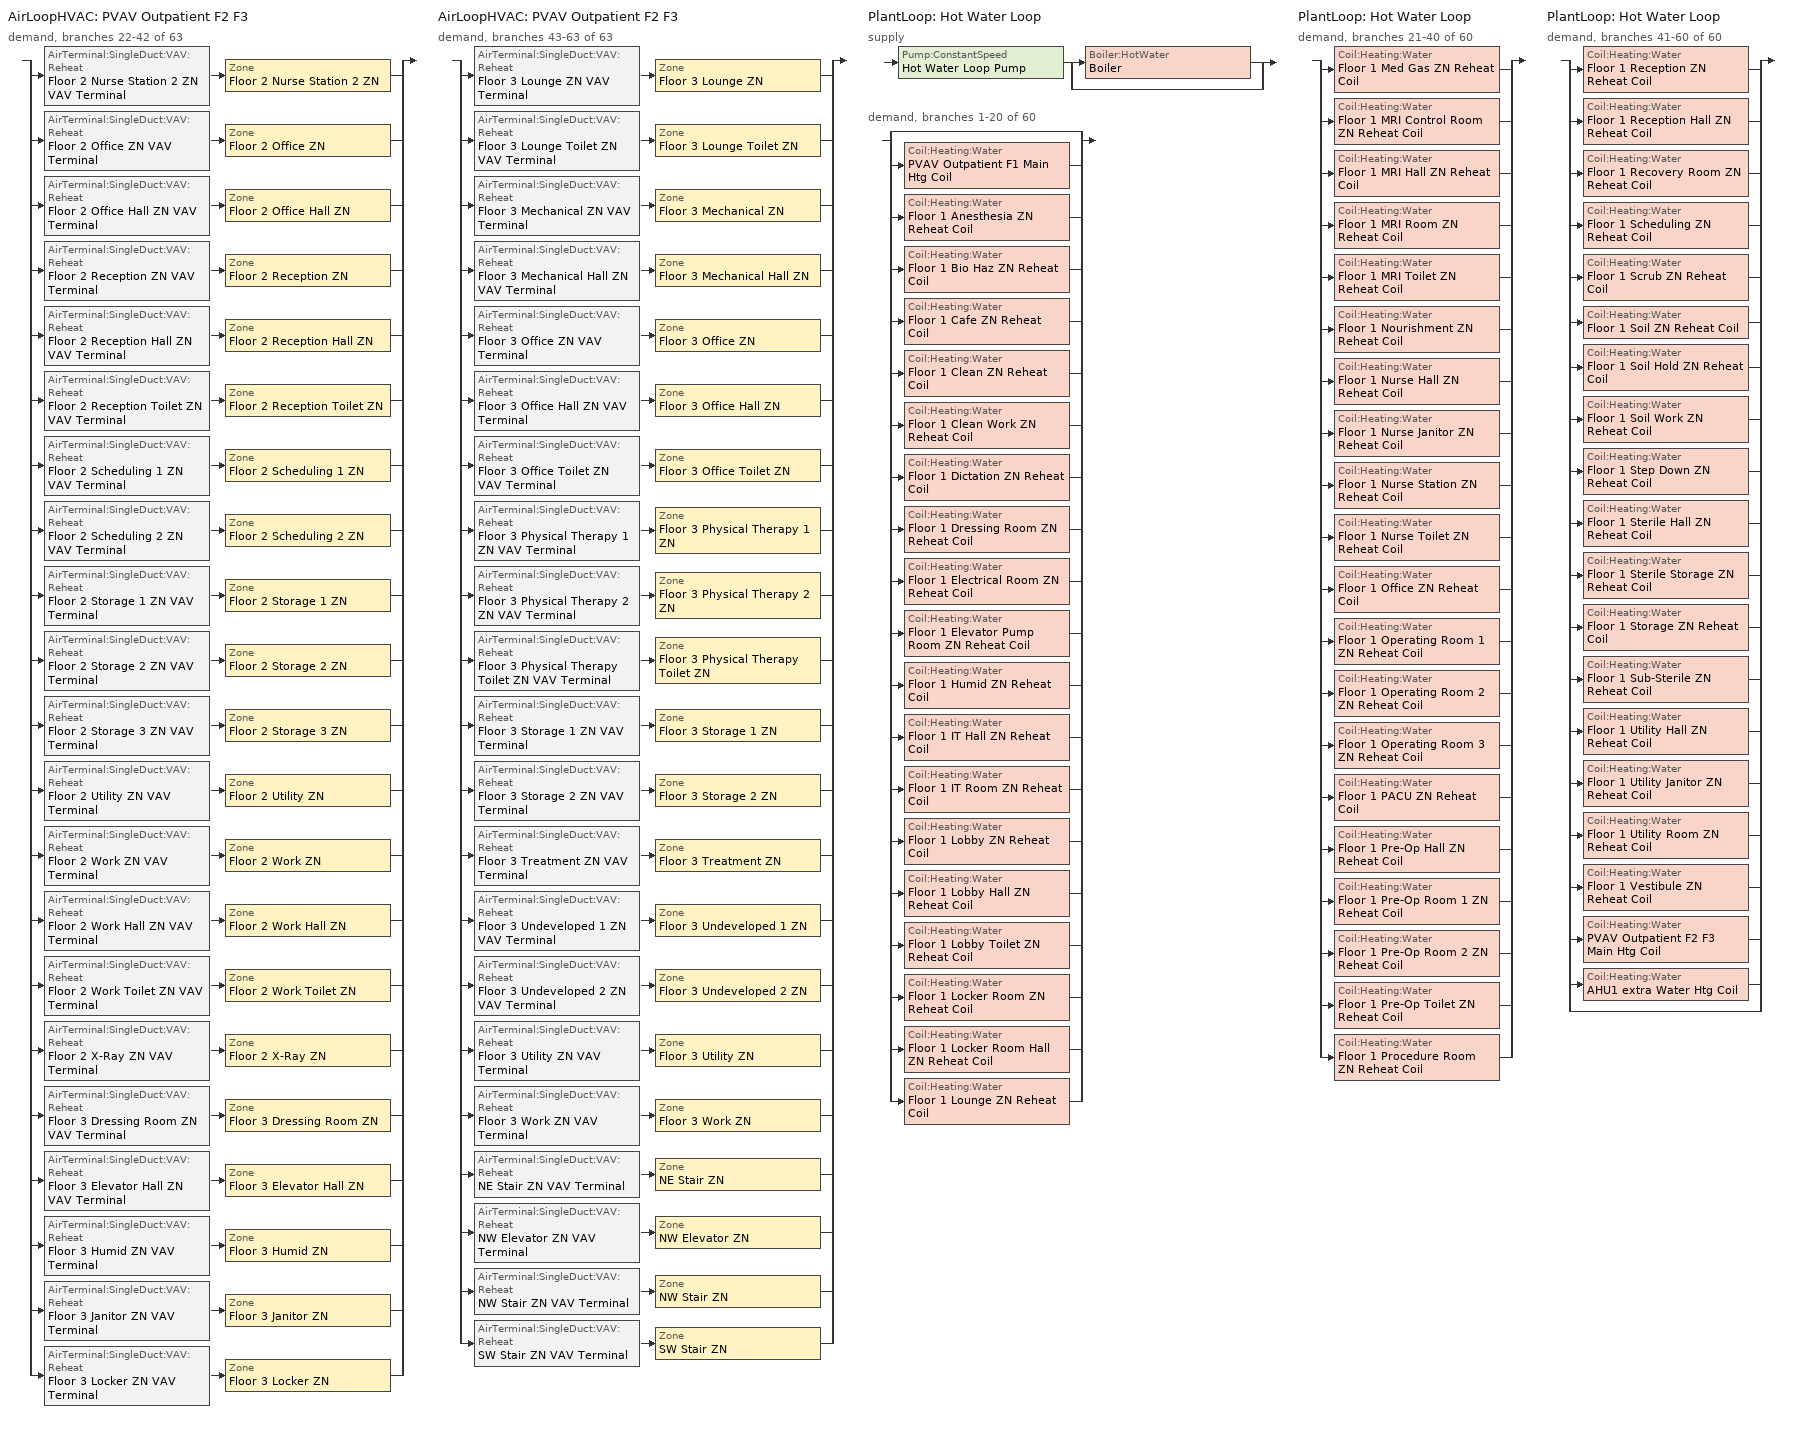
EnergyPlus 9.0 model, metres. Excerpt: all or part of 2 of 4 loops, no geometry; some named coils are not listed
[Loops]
AirLoopHVAC 'PVAV Outpatient F2 F3'
 demand, branches 22-42 of 63: split
  | AirTerminal:SingleDuct:VAV:Reheat 'Floor 2 Nurse Station 2 ZN VAV Terminal' > Zone 'Floor 2 Nurse Station 2 ZN'
  | AirTerminal:SingleDuct:VAV:Reheat 'Floor 2 Office ZN VAV Terminal' > Zone 'Floor 2 Office ZN'
  | AirTerminal:SingleDuct:VAV:Reheat 'Floor 2 Office Hall ZN VAV Terminal' > Zone 'Floor 2 Office Hall ZN'
  | AirTerminal:SingleDuct:VAV:Reheat 'Floor 2 Reception ZN VAV Terminal' > Zone 'Floor 2 Reception ZN'
  | AirTerminal:SingleDuct:VAV:Reheat 'Floor 2 Reception Hall ZN VAV Terminal' > Zone 'Floor 2 Reception Hall ZN'
  | AirTerminal:SingleDuct:VAV:Reheat 'Floor 2 Reception Toilet ZN VAV Terminal' > Zone 'Floor 2 Reception Toilet ZN'
  | AirTerminal:SingleDuct:VAV:Reheat 'Floor 2 Scheduling 1 ZN VAV Terminal' > Zone 'Floor 2 Scheduling 1 ZN'
  | AirTerminal:SingleDuct:VAV:Reheat 'Floor 2 Scheduling 2 ZN VAV Terminal' > Zone 'Floor 2 Scheduling 2 ZN'
  | AirTerminal:SingleDuct:VAV:Reheat 'Floor 2 Storage 1 ZN VAV Terminal' > Zone 'Floor 2 Storage 1 ZN'
  | AirTerminal:SingleDuct:VAV:Reheat 'Floor 2 Storage 2 ZN VAV Terminal' > Zone 'Floor 2 Storage 2 ZN'
  | AirTerminal:SingleDuct:VAV:Reheat 'Floor 2 Storage 3 ZN VAV Terminal' > Zone 'Floor 2 Storage 3 ZN'
  | AirTerminal:SingleDuct:VAV:Reheat 'Floor 2 Utility ZN VAV Terminal' > Zone 'Floor 2 Utility ZN'
  | AirTerminal:SingleDuct:VAV:Reheat 'Floor 2 Work ZN VAV Terminal' > Zone 'Floor 2 Work ZN'
  | AirTerminal:SingleDuct:VAV:Reheat 'Floor 2 Work Hall ZN VAV Terminal' > Zone 'Floor 2 Work Hall ZN'
  | AirTerminal:SingleDuct:VAV:Reheat 'Floor 2 Work Toilet ZN VAV Terminal' > Zone 'Floor 2 Work Toilet ZN'
  | AirTerminal:SingleDuct:VAV:Reheat 'Floor 2 X-Ray ZN VAV Terminal' > Zone 'Floor 2 X-Ray ZN'
  | AirTerminal:SingleDuct:VAV:Reheat 'Floor 3 Dressing Room ZN VAV Terminal' > Zone 'Floor 3 Dressing Room ZN'
  | AirTerminal:SingleDuct:VAV:Reheat 'Floor 3 Elevator Hall ZN VAV Terminal' > Zone 'Floor 3 Elevator Hall ZN'
  | AirTerminal:SingleDuct:VAV:Reheat 'Floor 3 Humid ZN VAV Terminal' > Zone 'Floor 3 Humid ZN'
  | AirTerminal:SingleDuct:VAV:Reheat 'Floor 3 Janitor ZN VAV Terminal' > Zone 'Floor 3 Janitor ZN'
  | AirTerminal:SingleDuct:VAV:Reheat 'Floor 3 Locker ZN VAV Terminal' > Zone 'Floor 3 Locker ZN'
AirLoopHVAC 'PVAV Outpatient F2 F3'
 demand, branches 43-63 of 63: split
  | AirTerminal:SingleDuct:VAV:Reheat 'Floor 3 Lounge ZN VAV Terminal' > Zone 'Floor 3 Lounge ZN'
  | AirTerminal:SingleDuct:VAV:Reheat 'Floor 3 Lounge Toilet ZN VAV Terminal' > Zone 'Floor 3 Lounge Toilet ZN'
  | AirTerminal:SingleDuct:VAV:Reheat 'Floor 3 Mechanical ZN VAV Terminal' > Zone 'Floor 3 Mechanical ZN'
  | AirTerminal:SingleDuct:VAV:Reheat 'Floor 3 Mechanical Hall ZN VAV Terminal' > Zone 'Floor 3 Mechanical Hall ZN'
  | AirTerminal:SingleDuct:VAV:Reheat 'Floor 3 Office ZN VAV Terminal' > Zone 'Floor 3 Office ZN'
  | AirTerminal:SingleDuct:VAV:Reheat 'Floor 3 Office Hall ZN VAV Terminal' > Zone 'Floor 3 Office Hall ZN'
  | AirTerminal:SingleDuct:VAV:Reheat 'Floor 3 Office Toilet ZN VAV Terminal' > Zone 'Floor 3 Office Toilet ZN'
  | AirTerminal:SingleDuct:VAV:Reheat 'Floor 3 Physical Therapy 1 ZN VAV Terminal' > Zone 'Floor 3 Physical Therapy 1 ZN'
  | AirTerminal:SingleDuct:VAV:Reheat 'Floor 3 Physical Therapy 2 ZN VAV Terminal' > Zone 'Floor 3 Physical Therapy 2 ZN'
  | AirTerminal:SingleDuct:VAV:Reheat 'Floor 3 Physical Therapy Toilet ZN VAV Terminal' > Zone 'Floor 3 Physical Therapy Toilet ZN'
  | AirTerminal:SingleDuct:VAV:Reheat 'Floor 3 Storage 1 ZN VAV Terminal' > Zone 'Floor 3 Storage 1 ZN'
  | AirTerminal:SingleDuct:VAV:Reheat 'Floor 3 Storage 2 ZN VAV Terminal' > Zone 'Floor 3 Storage 2 ZN'
  | AirTerminal:SingleDuct:VAV:Reheat 'Floor 3 Treatment ZN VAV Terminal' > Zone 'Floor 3 Treatment ZN'
  | AirTerminal:SingleDuct:VAV:Reheat 'Floor 3 Undeveloped 1 ZN VAV Terminal' > Zone 'Floor 3 Undeveloped 1 ZN'
  | AirTerminal:SingleDuct:VAV:Reheat 'Floor 3 Undeveloped 2 ZN VAV Terminal' > Zone 'Floor 3 Undeveloped 2 ZN'
  | AirTerminal:SingleDuct:VAV:Reheat 'Floor 3 Utility ZN VAV Terminal' > Zone 'Floor 3 Utility ZN'
  | AirTerminal:SingleDuct:VAV:Reheat 'Floor 3 Work ZN VAV Terminal' > Zone 'Floor 3 Work ZN'
  | AirTerminal:SingleDuct:VAV:Reheat 'NE Stair ZN VAV Terminal' > Zone 'NE Stair ZN'
  | AirTerminal:SingleDuct:VAV:Reheat 'NW Elevator ZN VAV Terminal' > Zone 'NW Elevator ZN'
  | AirTerminal:SingleDuct:VAV:Reheat 'NW Stair ZN VAV Terminal' > Zone 'NW Stair ZN'
  | AirTerminal:SingleDuct:VAV:Reheat 'SW Stair ZN VAV Terminal' > Zone 'SW Stair ZN'
PlantLoop 'Hot Water Loop'
 supply: Pump:ConstantSpeed 'Hot Water Loop Pump' > split
  | Boiler:HotWater 'Boiler'
  | bypass
 demand, branches 1-20 of 60: split
  | bypass
  | Coil:Heating:Water 'PVAV Outpatient F1 Main Htg Coil'
  | Coil:Heating:Water 'Floor 1 Anesthesia ZN Reheat Coil'
  | Coil:Heating:Water 'Floor 1 Bio Haz ZN Reheat Coil'
  | Coil:Heating:Water 'Floor 1 Cafe ZN Reheat Coil'
  | Coil:Heating:Water 'Floor 1 Clean ZN Reheat Coil'
  | Coil:Heating:Water 'Floor 1 Clean Work ZN Reheat Coil'
  | Coil:Heating:Water 'Floor 1 Dictation ZN Reheat Coil'
  | Coil:Heating:Water 'Floor 1 Dressing Room ZN Reheat Coil'
  | Coil:Heating:Water 'Floor 1 Electrical Room ZN Reheat Coil'
  | Coil:Heating:Water 'Floor 1 Elevator Pump Room ZN Reheat Coil'
  | Coil:Heating:Water 'Floor 1 Humid ZN Reheat Coil'
  | Coil:Heating:Water 'Floor 1 IT Hall ZN Reheat Coil'
  | Coil:Heating:Water 'Floor 1 IT Room ZN Reheat Coil'
  | Coil:Heating:Water 'Floor 1 Lobby ZN Reheat Coil'
  | Coil:Heating:Water 'Floor 1 Lobby Hall ZN Reheat Coil'
  | Coil:Heating:Water 'Floor 1 Lobby Toilet ZN Reheat Coil'
  | Coil:Heating:Water 'Floor 1 Locker Room ZN Reheat Coil'
  | Coil:Heating:Water 'Floor 1 Locker Room Hall ZN Reheat Coil'
  | Coil:Heating:Water 'Floor 1 Lounge ZN Reheat Coil'
PlantLoop 'Hot Water Loop'
 demand, branches 21-40 of 60: split
  | Coil:Heating:Water 'Floor 1 Med Gas ZN Reheat Coil'
  | Coil:Heating:Water 'Floor 1 MRI Control Room ZN Reheat Coil'
  | Coil:Heating:Water 'Floor 1 MRI Hall ZN Reheat Coil'
  | Coil:Heating:Water 'Floor 1 MRI Room ZN Reheat Coil'
  | Coil:Heating:Water 'Floor 1 MRI Toilet ZN Reheat Coil'
  | Coil:Heating:Water 'Floor 1 Nourishment ZN Reheat Coil'
  | Coil:Heating:Water 'Floor 1 Nurse Hall ZN Reheat Coil'
  | Coil:Heating:Water 'Floor 1 Nurse Janitor ZN Reheat Coil'
  | Coil:Heating:Water 'Floor 1 Nurse Station ZN Reheat Coil'
  | Coil:Heating:Water 'Floor 1 Nurse Toilet ZN Reheat Coil'
  | Coil:Heating:Water 'Floor 1 Office ZN Reheat Coil'
  | Coil:Heating:Water 'Floor 1 Operating Room 1 ZN Reheat Coil'
  | Coil:Heating:Water 'Floor 1 Operating Room 2 ZN Reheat Coil'
  | Coil:Heating:Water 'Floor 1 Operating Room 3 ZN Reheat Coil'
  | Coil:Heating:Water 'Floor 1 PACU ZN Reheat Coil'
  | Coil:Heating:Water 'Floor 1 Pre-Op Hall ZN Reheat Coil'
  | Coil:Heating:Water 'Floor 1 Pre-Op Room 1 ZN Reheat Coil'
  | Coil:Heating:Water 'Floor 1 Pre-Op Room 2 ZN Reheat Coil'
  | Coil:Heating:Water 'Floor 1 Pre-Op Toilet ZN Reheat Coil'
  | Coil:Heating:Water 'Floor 1 Procedure Room ZN Reheat Coil'
PlantLoop 'Hot Water Loop'
 demand, branches 41-60 of 60: split
  | Coil:Heating:Water 'Floor 1 Reception ZN Reheat Coil'
  | Coil:Heating:Water 'Floor 1 Reception Hall ZN Reheat Coil'
  | Coil:Heating:Water 'Floor 1 Recovery Room ZN Reheat Coil'
  | Coil:Heating:Water 'Floor 1 Scheduling ZN Reheat Coil'
  | Coil:Heating:Water 'Floor 1 Scrub ZN Reheat Coil'
  | Coil:Heating:Water 'Floor 1 Soil ZN Reheat Coil'
  | Coil:Heating:Water 'Floor 1 Soil Hold ZN Reheat Coil'
  | Coil:Heating:Water 'Floor 1 Soil Work ZN Reheat Coil'
  | Coil:Heating:Water 'Floor 1 Step Down ZN Reheat Coil'
  | Coil:Heating:Water 'Floor 1 Sterile Hall ZN Reheat Coil'
  | Coil:Heating:Water 'Floor 1 Sterile Storage ZN Reheat Coil'
  | Coil:Heating:Water 'Floor 1 Storage ZN Reheat Coil'
  | Coil:Heating:Water 'Floor 1 Sub-Sterile ZN Reheat Coil'
  | Coil:Heating:Water 'Floor 1 Utility Hall ZN Reheat Coil'
  | Coil:Heating:Water 'Floor 1 Utility Janitor ZN Reheat Coil'
  | Coil:Heating:Water 'Floor 1 Utility Room ZN Reheat Coil'
  | Coil:Heating:Water 'Floor 1 Vestibule ZN Reheat Coil'
  | Coil:Heating:Water 'PVAV Outpatient F2 F3 Main Htg Coil'
  | Coil:Heating:Water 'AHU1 extra Water Htg Coil'
  | bypass
[ZoneControl:Thermostat] Control Object Type 1=ThermostatSetpoint:DualSetpoint
Name | Zone or ZoneList | Control Type Schedule | Control Name 1
Floor 2 Nurse Station 2 ZN Thermostat | Floor 2 Nurse Station 2 ZN | Floor 2 Nurse Station 2 ZN Thermostat Schedule | Outpatient NurseStation Thermostat 4
Floor 2 Office Hall ZN Thermostat | Floor 2 Office Hall ZN | Floor 2 Office Hall ZN Thermostat Schedule | Outpatient Hall Thermostat 16
Floor 2 Office ZN Thermostat | Floor 2 Office ZN | Floor 2 Office ZN Thermostat Schedule | Outpatient Office Thermostat 6
Floor 2 Reception Hall ZN Thermostat | Floor 2 Reception Hall ZN | Floor 2 Reception Hall ZN Thermostat Schedule | Outpatient Hall Thermostat 17
Floor 2 Reception Toilet ZN Thermostat | Floor 2 Reception Toilet ZN | Floor 2 Reception Toilet ZN Thermostat Schedule | Outpatient Toilet Thermostat 6
Floor 2 Reception ZN Thermostat | Floor 2 Reception ZN | Floor 2 Reception ZN Thermostat Schedule | Outpatient Reception Thermostat 2
Floor 2 Scheduling 1 ZN Thermostat | Floor 2 Scheduling 1 ZN | Floor 2 Scheduling 1 ZN Thermostat Schedule | Outpatient Office Thermostat 7
Floor 2 Scheduling 2 ZN Thermostat | Floor 2 Scheduling 2 ZN | Floor 2 Scheduling 2 ZN Thermostat Schedule | Outpatient Office Thermostat 8
Floor 2 Storage 1 ZN Thermostat | Floor 2 Storage 1 ZN | Floor 2 Storage 1 ZN Thermostat Schedule | Outpatient Janitor Thermostat 7
Floor 2 Storage 2 ZN Thermostat | Floor 2 Storage 2 ZN | Floor 2 Storage 2 ZN Thermostat Schedule | Outpatient Janitor Thermostat 8
Floor 2 Storage 3 ZN Thermostat | Floor 2 Storage 3 ZN | Floor 2 Storage 3 ZN Thermostat Schedule | Outpatient Janitor Thermostat 9
Floor 2 Utility ZN Thermostat | Floor 2 Utility ZN | Floor 2 Utility ZN Thermostat Schedule | Outpatient Janitor Thermostat 10
Floor 2 Work Hall ZN Thermostat | Floor 2 Work Hall ZN | Floor 2 Work Hall ZN Thermostat Schedule | Outpatient Hall Thermostat 18
Floor 2 Work Toilet ZN Thermostat | Floor 2 Work Toilet ZN | Floor 2 Work Toilet ZN Thermostat Schedule | Outpatient Toilet Thermostat 7
Floor 2 Work ZN Thermostat | Floor 2 Work ZN | Floor 2 Work ZN Thermostat Schedule | Outpatient Office Thermostat 9
Floor 2 X-Ray ZN Thermostat | Floor 2 X-Ray ZN | Floor 2 X-Ray ZN Thermostat Schedule | Outpatient Xray Thermostat 1
Floor 3 Dressing Room ZN Thermostat | Floor 3 Dressing Room ZN | Floor 3 Dressing Room ZN Thermostat Schedule | Outpatient DressingRoom Thermostat 2
Floor 3 Elevator Hall ZN Thermostat | Floor 3 Elevator Hall ZN | Floor 3 Elevator Hall ZN Thermostat Schedule | Outpatient Hall_infil Thermostat 4
Floor 3 Humid ZN Thermostat | Floor 3 Humid ZN | Floor 3 Humid ZN Thermostat Schedule | Outpatient Office Thermostat 10
Floor 3 Janitor ZN Thermostat | Floor 3 Janitor ZN | Floor 3 Janitor ZN Thermostat Schedule | Outpatient Janitor Thermostat 11
Floor 3 Locker ZN Thermostat | Floor 3 Locker ZN | Floor 3 Locker ZN Thermostat Schedule | Outpatient LockerRoom Thermostat 2
Floor 3 Lounge Toilet ZN Thermostat | Floor 3 Lounge Toilet ZN | Floor 3 Lounge Toilet ZN Thermostat Schedule | Outpatient Toilet Thermostat 8
Floor 3 Lounge ZN Thermostat | Floor 3 Lounge ZN | Floor 3 Lounge ZN Thermostat Schedule | Outpatient Lounge Thermostat 3
Floor 3 Mechanical Hall ZN Thermostat | Floor 3 Mechanical Hall ZN | Floor 3 Mechanical Hall ZN Thermostat Schedule | Outpatient Hall Thermostat 19
Floor 3 Mechanical ZN Thermostat | Floor 3 Mechanical ZN | Floor 3 Mechanical ZN Thermostat Schedule | Outpatient Elec/MechRoom Thermostat 2
Floor 3 Office Hall ZN Thermostat | Floor 3 Office Hall ZN | Floor 3 Office Hall ZN Thermostat Schedule | Outpatient Hall_infil Thermostat 5
Floor 3 Office Toilet ZN Thermostat | Floor 3 Office Toilet ZN | Floor 3 Office Toilet ZN Thermostat Schedule | Outpatient Toilet Thermostat 9
Floor 3 Office ZN Thermostat | Floor 3 Office ZN | Floor 3 Office ZN Thermostat Schedule | Outpatient Office Thermostat 11
Floor 3 Physical Therapy 1 ZN Thermostat | Floor 3 Physical Therapy 1 ZN | Floor 3 Physical Therapy 1 ZN Thermostat Schedule | Outpatient PhysicalTherapy Thermostat 1
Floor 3 Physical Therapy 2 ZN Thermostat | Floor 3 Physical Therapy 2 ZN | Floor 3 Physical Therapy 2 ZN Thermostat Schedule | Outpatient PhysicalTherapy Thermostat 2
Floor 3 Physical Therapy Toilet ZN Thermostat | Floor 3 Physical Therapy Toilet ZN | Floor 3 Physical Therapy Toilet ZN Thermostat Schedule | Outpatient Toilet Thermostat 10
Floor 3 Storage 1 ZN Thermostat | Floor 3 Storage 1 ZN | Floor 3 Storage 1 ZN Thermostat Schedule | Outpatient Janitor Thermostat 12
Floor 3 Storage 2 ZN Thermostat | Floor 3 Storage 2 ZN | Floor 3 Storage 2 ZN Thermostat Schedule | Outpatient Janitor Thermostat 13
Floor 3 Treatment ZN Thermostat | Floor 3 Treatment ZN | Floor 3 Treatment ZN Thermostat Schedule | Outpatient Exam Thermostat 10
Floor 3 Undeveloped 1 ZN Thermostat | Floor 3 Undeveloped 1 ZN | Floor 3 Undeveloped 1 ZN Thermostat Schedule | Outpatient Undeveloped Thermostat 1
Floor 3 Undeveloped 2 ZN Thermostat | Floor 3 Undeveloped 2 ZN | Floor 3 Undeveloped 2 ZN Thermostat Schedule | Outpatient Undeveloped Thermostat 2
Floor 3 Utility ZN Thermostat | Floor 3 Utility ZN | Floor 3 Utility ZN Thermostat Schedule | Outpatient Janitor Thermostat 14
Floor 3 Work ZN Thermostat | Floor 3 Work ZN | Floor 3 Work ZN Thermostat Schedule | Outpatient Office Thermostat 12
NE Stair ZN Thermostat | NE Stair ZN | NE Stair ZN Thermostat Schedule | Outpatient Stair Thermostat 1
NW Elevator ZN Thermostat | NW Elevator ZN | NW Elevator ZN Thermostat Schedule | Outpatient Stair Thermostat 2
NW Stair ZN Thermostat | NW Stair ZN | NW Stair ZN Thermostat Schedule | Outpatient Stair Thermostat 3
SW Stair ZN Thermostat | SW Stair ZN | SW Stair ZN Thermostat Schedule | Outpatient Stair Thermostat 4
[ThermostatSetpoint:DualSetpoint] Heating Setpoint Temperature Schedule=OutPatientHealthCare HTGSETP_SCH_YES_OPTIMUM; Cooling Setpoint Temperature Schedule=OutPatientHealthCare CLGSETP_SCH_NO_SETBACK
Outpatient NurseStation Thermostat 4; Outpatient Hall Thermostat 16; Outpatient Office Thermostat 6; Outpatient Hall Thermostat 17; Outpatient Toilet Thermostat 6; Outpatient Reception Thermostat 2; Outpatient Office Thermostat 7; Outpatient Office Thermostat 8; Outpatient Janitor Thermostat 7; Outpatient Janitor Thermostat 8; Outpatient Janitor Thermostat 9; Outpatient Janitor Thermostat 10; Outpatient Hall Thermostat 18; Outpatient Toilet Thermostat 7; Outpatient Office Thermostat 9; Outpatient Xray Thermostat 1; Outpatient DressingRoom Thermostat 2; Outpatient Hall_infil Thermostat 4; Outpatient Office Thermostat 10; Outpatient Janitor Thermostat 11; Outpatient LockerRoom Thermostat 2; Outpatient Toilet Thermostat 8; Outpatient Lounge Thermostat 3; Outpatient Hall Thermostat 19; Outpatient Elec/MechRoom Thermostat 2; Outpatient Hall_infil Thermostat 5; Outpatient Toilet Thermostat 9; Outpatient Office Thermostat 11; Outpatient PhysicalTherapy Thermostat 1; Outpatient PhysicalTherapy Thermostat 2; Outpatient Toilet Thermostat 10; Outpatient Janitor Thermostat 12; Outpatient Janitor Thermostat 13; Outpatient Exam Thermostat 10; Outpatient Undeveloped Thermostat 1; Outpatient Undeveloped Thermostat 2; Outpatient Janitor Thermostat 14; Outpatient Office Thermostat 12; Outpatient Stair Thermostat 1; Outpatient Stair Thermostat 2; Outpatient Stair Thermostat 3; Outpatient Stair Thermostat 4
[AirTerminal:SingleDuct:VAV:Reheat] Availability Schedule=Always On Discrete; Maximum Air Flow Rate {m3/s}=Autosize; Zone Minimum Air Flow Input Method=Constant; Fixed Minimum Air Flow Rate {m3/s}=0; Maximum Hot Water or Steam Flow Rate {m3/s}=Autosize; Minimum Hot Water or Steam Flow Rate {m3/s}=0; Convergence Tolerance=0.001; Damper Heating Action=Normal; Maximum Flow per Zone Floor Area During Reheat {m3/s-m2}=Autocalculate; Maximum Flow Fraction During Reheat=Autocalculate; Maximum Reheat Air Temperature {C}=50
Name | Constant Minimum Air Flow Fraction | Reheat Coil
Floor 2 Nurse Station 2 ZN VAV Terminal | 0.3 | Floor 2 Nurse Station 2 ZN Electric Reheat Coil
Floor 2 Office Hall ZN VAV Terminal | 0.3 | Floor 2 Office Hall ZN Electric Reheat Coil
Floor 2 Office ZN VAV Terminal | 0.3 | Floor 2 Office ZN Electric Reheat Coil
Floor 2 Reception Hall ZN VAV Terminal | 0.3 | Floor 2 Reception Hall ZN Electric Reheat Coil
Floor 2 Reception Toilet ZN VAV Terminal | 0.3 | Floor 2 Reception Toilet ZN Electric Reheat Coil
Floor 2 Reception ZN VAV Terminal | 1 | Floor 2 Reception ZN Electric Reheat Coil
Floor 2 Scheduling 1 ZN VAV Terminal | 0.3 | Floor 2 Scheduling 1 ZN Electric Reheat Coil
Floor 2 Scheduling 2 ZN VAV Terminal | 0.3 | Floor 2 Scheduling 2 ZN Electric Reheat Coil
Floor 2 Storage 1 ZN VAV Terminal | 0.3 | Floor 2 Storage 1 ZN Electric Reheat Coil
Floor 2 Storage 2 ZN VAV Terminal | 0.3 | Floor 2 Storage 2 ZN Electric Reheat Coil
Floor 2 Storage 3 ZN VAV Terminal | 0.3 | Floor 2 Storage 3 ZN Electric Reheat Coil
Floor 2 Utility ZN VAV Terminal | 0.3 | Floor 2 Utility ZN Electric Reheat Coil
Floor 2 Work Hall ZN VAV Terminal | 0.3 | Floor 2 Work Hall ZN Electric Reheat Coil
Floor 2 Work Toilet ZN VAV Terminal | 0.3 | Floor 2 Work Toilet ZN Electric Reheat Coil
Floor 2 Work ZN VAV Terminal | 0.3 | Floor 2 Work ZN Electric Reheat Coil
Floor 2 X-Ray ZN VAV Terminal | 1 | Floor 2 X-Ray ZN Electric Reheat Coil
Floor 3 Dressing Room ZN VAV Terminal | 0.3 | Floor 3 Dressing Room ZN Electric Reheat Coil
Floor 3 Elevator Hall ZN VAV Terminal | 0.3 | Floor 3 Elevator Hall ZN Electric Reheat Coil
Floor 3 Humid ZN VAV Terminal | 0.3 | Floor 3 Humid ZN Electric Reheat Coil
Floor 3 Janitor ZN VAV Terminal | 0.3 | Floor 3 Janitor ZN Electric Reheat Coil
Floor 3 Locker ZN VAV Terminal | 0.3 | Floor 3 Locker ZN Electric Reheat Coil
Floor 3 Lounge Toilet ZN VAV Terminal | 0.3 | Floor 3 Lounge Toilet ZN Electric Reheat Coil
Floor 3 Lounge ZN VAV Terminal | 0.3 | Floor 3 Lounge ZN Electric Reheat Coil
Floor 3 Mechanical Hall ZN VAV Terminal | 0.3 | Floor 3 Mechanical Hall ZN Electric Reheat Coil
Floor 3 Mechanical ZN VAV Terminal | 0.3 | Floor 3 Mechanical ZN Electric Reheat Coil
Floor 3 Office Hall ZN VAV Terminal | 0.3 | Floor 3 Office Hall ZN Electric Reheat Coil
Floor 3 Office Toilet ZN VAV Terminal | 0.3 | Floor 3 Office Toilet ZN Electric Reheat Coil
Floor 3 Office ZN VAV Terminal | 0.3 | Floor 3 Office ZN Electric Reheat Coil
Floor 3 Physical Therapy 1 ZN VAV Terminal | 1 | Floor 3 Physical Therapy 1 ZN Electric Reheat Coil
Floor 3 Physical Therapy 2 ZN VAV Terminal | 1 | Floor 3 Physical Therapy 2 ZN Electric Reheat Coil
Floor 3 Physical Therapy Toilet ZN VAV Terminal | 0.3 | Floor 3 Physical Therapy Toilet ZN Electric Reheat Coil
Floor 3 Storage 1 ZN VAV Terminal | 0.3 | Floor 3 Storage 1 ZN Electric Reheat Coil
Floor 3 Storage 2 ZN VAV Terminal | 0.3 | Floor 3 Storage 2 ZN Electric Reheat Coil
Floor 3 Treatment ZN VAV Terminal | 1 | Floor 3 Treatment ZN Electric Reheat Coil
Floor 3 Undeveloped 1 ZN VAV Terminal | 0.3 | Floor 3 Undeveloped 1 ZN Electric Reheat Coil
Floor 3 Undeveloped 2 ZN VAV Terminal | 0.3 | Floor 3 Undeveloped 2 ZN Electric Reheat Coil
Floor 3 Utility ZN VAV Terminal | 0.3 | Floor 3 Utility ZN Electric Reheat Coil
Floor 3 Work ZN VAV Terminal | 0.3 | Floor 3 Work ZN Electric Reheat Coil
NE Stair ZN VAV Terminal | 0.3 | NE Stair ZN Electric Reheat Coil
NW Elevator ZN VAV Terminal | 0.3 | NW Elevator ZN Electric Reheat Coil
NW Stair ZN VAV Terminal | 0.3 | NW Stair ZN Electric Reheat Coil
SW Stair ZN VAV Terminal | 0.3 | SW Stair ZN Electric Reheat Coil
[Coil:Heating:Water] Availability Schedule=Always On Discrete; U-Factor Times Area Value {W/K}=Autosize; Maximum Water Flow Rate {m3/s}=Autosize; Performance Input Method=UFactorTimesAreaAndDesignWaterFlowRate; Rated Capacity {W}=Autosize; Rated Inlet Water Temperature {C}=82.2222; Rated Inlet Air Temperature {C}=12.7778; Rated Outlet Water Temperature {C}=71.1111; Rated Outlet Air Temperature {C}=50; Rated Ratio for Air and Water Convection=0.5
Floor 1 Anesthesia ZN Reheat Coil; Floor 1 Bio Haz ZN Reheat Coil; Floor 1 Cafe ZN Reheat Coil; Floor 1 Clean Work ZN Reheat Coil; Floor 1 Clean ZN Reheat Coil; Floor 1 Dictation ZN Reheat Coil; Floor 1 Dressing Room ZN Reheat Coil; Floor 1 Electrical Room ZN Reheat Coil; Floor 1 Elevator Pump Room ZN Reheat Coil; Floor 1 Humid ZN Reheat Coil; Floor 1 IT Hall ZN Reheat Coil; Floor 1 IT Room ZN Reheat Coil; Floor 1 Lobby Hall ZN Reheat Coil; Floor 1 Lobby Toilet ZN Reheat Coil; Floor 1 Lobby ZN Reheat Coil; Floor 1 Locker Room Hall ZN Reheat Coil; Floor 1 Locker Room ZN Reheat Coil; Floor 1 Lounge ZN Reheat Coil; Floor 1 Med Gas ZN Reheat Coil; Floor 1 MRI Control Room ZN Reheat Coil; Floor 1 MRI Hall ZN Reheat Coil; Floor 1 MRI Room ZN Reheat Coil; Floor 1 MRI Toilet ZN Reheat Coil; Floor 1 Nourishment ZN Reheat Coil; Floor 1 Nurse Hall ZN Reheat Coil; Floor 1 Nurse Janitor ZN Reheat Coil; Floor 1 Nurse Station ZN Reheat Coil; Floor 1 Nurse Toilet ZN Reheat Coil; Floor 1 Office ZN Reheat Coil; Floor 1 Operating Room 1 ZN Reheat Coil; Floor 1 Operating Room 2 ZN Reheat Coil; Floor 1 Operating Room 3 ZN Reheat Coil; Floor 1 PACU ZN Reheat Coil; Floor 1 Pre-Op Hall ZN Reheat Coil; Floor 1 Pre-Op Room 1 ZN Reheat Coil; Floor 1 Pre-Op Room 2 ZN Reheat Coil; Floor 1 Pre-Op Toilet ZN Reheat Coil; Floor 1 Procedure Room ZN Reheat Coil; Floor 1 Reception Hall ZN Reheat Coil; Floor 1 Reception ZN Reheat Coil; Floor 1 Recovery Room ZN Reheat Coil; Floor 1 Scheduling ZN Reheat Coil; Floor 1 Scrub ZN Reheat Coil; Floor 1 Soil Hold ZN Reheat Coil; Floor 1 Soil Work ZN Reheat Coil; Floor 1 Soil ZN Reheat Coil; Floor 1 Step Down ZN Reheat Coil; Floor 1 Sterile Hall ZN Reheat Coil; Floor 1 Sterile Storage ZN Reheat Coil; Floor 1 Storage ZN Reheat Coil; Floor 1 Sub-Sterile ZN Reheat Coil; Floor 1 Utility Hall ZN Reheat Coil; Floor 1 Utility Janitor ZN Reheat Coil; Floor 1 Utility Room ZN Reheat Coil; Floor 1 Vestibule ZN Reheat Coil
[Fan:ZoneExhaust] Availability Schedule=OutPatientHealthCare BLDG_OA_SCH; Fan Total Efficiency=0.6; Pressure Rise {Pa}=0; System Availability Manager Coupling Mode=Decoupled
Name | Maximum Flow Rate {m3/s}
Floor 2 Reception Toilet ZN Exhaust Fan | 0.0991028
Floor 2 Work Toilet ZN Exhaust Fan; Floor 3 Office Toilet ZN Exhaust Fan | 0.0424726
Floor 2 X-Ray ZN Exhaust Fan | 0.8495
Floor 3 Lounge Toilet ZN Exhaust Fan | 0.151014
Floor 3 Physical Therapy Toilet ZN Exhaust Fan | 0.0660685
[Zone equipment]
Floor 2 Nurse Station 2 ZN: Floor 2 Nurse Station 2 ZN VAV Terminal
Floor 2 Office Hall ZN: Floor 2 Office Hall ZN VAV Terminal
Floor 2 Office ZN: Floor 2 Office ZN VAV Terminal
Floor 2 Reception Hall ZN: Floor 2 Reception Hall ZN VAV Terminal
Floor 2 Reception Toilet ZN: Floor 2 Reception Toilet ZN VAV Terminal, Floor 2 Reception Toilet ZN Exhaust Fan
Floor 2 Reception ZN: Floor 2 Reception ZN VAV Terminal
Floor 2 Scheduling 1 ZN: Floor 2 Scheduling 1 ZN VAV Terminal
Floor 2 Scheduling 2 ZN: Floor 2 Scheduling 2 ZN VAV Terminal
Floor 2 Storage 1 ZN: Floor 2 Storage 1 ZN VAV Terminal
Floor 2 Storage 2 ZN: Floor 2 Storage 2 ZN VAV Terminal
Floor 2 Storage 3 ZN: Floor 2 Storage 3 ZN VAV Terminal
Floor 2 Utility ZN: Floor 2 Utility ZN VAV Terminal
Floor 2 Work Hall ZN: Floor 2 Work Hall ZN VAV Terminal
Floor 2 Work Toilet ZN: Floor 2 Work Toilet ZN VAV Terminal, Floor 2 Work Toilet ZN Exhaust Fan
Floor 2 Work ZN: Floor 2 Work ZN VAV Terminal
Floor 2 X-Ray ZN: Floor 2 X-Ray ZN VAV Terminal, Floor 2 X-Ray ZN Exhaust Fan
Floor 3 Dressing Room ZN: Floor 3 Dressing Room ZN VAV Terminal
Floor 3 Elevator Hall ZN: Floor 3 Elevator Hall ZN VAV Terminal
Floor 3 Humid ZN: Floor 3 Humid ZN VAV Terminal
Floor 3 Janitor ZN: Floor 3 Janitor ZN VAV Terminal
Floor 3 Locker ZN: Floor 3 Locker ZN VAV Terminal
Floor 3 Lounge Toilet ZN: Floor 3 Lounge Toilet ZN VAV Terminal, Floor 3 Lounge Toilet ZN Exhaust Fan
Floor 3 Lounge ZN: Floor 3 Lounge ZN VAV Terminal
Floor 3 Mechanical Hall ZN: Floor 3 Mechanical Hall ZN VAV Terminal
Floor 3 Mechanical ZN: Floor 3 Mechanical ZN VAV Terminal
Floor 3 Office Hall ZN: Floor 3 Office Hall ZN VAV Terminal
Floor 3 Office Toilet ZN: Floor 3 Office Toilet ZN VAV Terminal, Floor 3 Office Toilet ZN Exhaust Fan
Floor 3 Office ZN: Floor 3 Office ZN VAV Terminal
Floor 3 Physical Therapy 1 ZN: Floor 3 Physical Therapy 1 ZN VAV Terminal
Floor 3 Physical Therapy 2 ZN: Floor 3 Physical Therapy 2 ZN VAV Terminal
Floor 3 Physical Therapy Toilet ZN: Floor 3 Physical Therapy Toilet ZN VAV Terminal, Floor 3 Physical Therapy Toilet ZN Exhaust Fan
Floor 3 Storage 1 ZN: Floor 3 Storage 1 ZN VAV Terminal
Floor 3 Storage 2 ZN: Floor 3 Storage 2 ZN VAV Terminal
Floor 3 Treatment ZN: Floor 3 Treatment ZN VAV Terminal
Floor 3 Undeveloped 1 ZN: Floor 3 Undeveloped 1 ZN VAV Terminal
Floor 3 Undeveloped 2 ZN: Floor 3 Undeveloped 2 ZN VAV Terminal
Floor 3 Utility ZN: Floor 3 Utility ZN VAV Terminal
Floor 3 Work ZN: Floor 3 Work ZN VAV Terminal
NE Stair ZN: NE Stair ZN VAV Terminal
NW Elevator ZN: NW Elevator ZN VAV Terminal
NW Stair ZN: NW Stair ZN VAV Terminal
SW Stair ZN: SW Stair ZN VAV Terminal
[Sizing:Zone] Zone Cooling Design Supply Air Temperature Input Method=SupplyAirTemperature; Zone Cooling Design Supply Air Temperature {C}=12.7778; Zone Cooling Design Supply Air Temperature Difference {deltaC}=11.11; Zone Heating Design Supply Air Temperature Input Method=SupplyAirTemperature; Zone Heating Design Supply Air Temperature {C}=50; Zone Heating Design Supply Air Temperature Difference {deltaC}=11.11; Zone Cooling Design Supply Air Humidity Ratio {kgWater/kgDryAir}=0.0085; Zone Heating Design Supply Air Humidity Ratio {kgWater/kgDryAir}=0.008; Cooling Design Air Flow Rate {m3/s}=0; Cooling Minimum Air Flow {m3/s}=0; Cooling Minimum Air Flow Fraction=0; Heating Design Air Flow Method=DesignDay; Heating Design Air Flow Rate {m3/s}=0; Heating Maximum Air Flow per Zone Floor Area {m3/s-m2}=0.002032; Heating Maximum Air Flow {m3/s}=0.141576; Heating Maximum Air Flow Fraction=0.3; Account for Dedicated Outdoor Air System=No
Name | Design Specification Outdoor Air Object | Cooling Design Air Flow Method | Cooling Minimum Air Flow per Zone Floor Area {m3/s-m2} | Design Specification Zone Air Distribution Object
Floor 2 Nurse Station 2 ZN | Outpatient NurseStation Ventilation | DesignDay | 0.000762 | Floor 2 Nurse Station 2 ZN Design Spec Zone Air Dist
Floor 2 Office Hall ZN | Outpatient Hall Ventilation | DesignDay | 0.000762 | Floor 2 Office Hall ZN Design Spec Zone Air Dist
Floor 2 Office ZN | Outpatient Office Ventilation | DesignDay | 0.000762 | Floor 2 Office ZN Design Spec Zone Air Dist
Floor 2 Reception Hall ZN | Outpatient Hall Ventilation | DesignDay | 0.000762 | Floor 2 Reception Hall ZN Design Spec Zone Air Dist
Floor 2 Reception Toilet ZN | Outpatient Toilet Ventilation | DesignDayWithLimit | 0.00846667 | Floor 2 Reception Toilet ZN Design Spec Zone Air Dist
Floor 2 Reception ZN | Outpatient Reception Ventilation | DesignDay | 0.000762 | Floor 2 Reception ZN Design Spec Zone Air Dist
Floor 2 Scheduling 1 ZN | Outpatient Office Ventilation | DesignDay | 0.000762 | Floor 2 Scheduling 1 ZN Design Spec Zone Air Dist
Floor 2 Scheduling 2 ZN | Outpatient Office Ventilation | DesignDay | 0.000762 | Floor 2 Scheduling 2 ZN Design Spec Zone Air Dist
Floor 2 Storage 1 ZN | Outpatient Janitor Ventilation | DesignDay | 0.000762 | Floor 2 Storage 1 ZN Design Spec Zone Air Dist
Floor 2 Storage 2 ZN | Outpatient Janitor Ventilation | DesignDay | 0.000762 | Floor 2 Storage 2 ZN Design Spec Zone Air Dist
Floor 2 Storage 3 ZN | Outpatient Janitor Ventilation | DesignDay | 0.000762 | Floor 2 Storage 3 ZN Design Spec Zone Air Dist
Floor 2 Utility ZN | Outpatient Janitor Ventilation | DesignDay | 0.000762 | Floor 2 Utility ZN Design Spec Zone Air Dist
Floor 2 Work Hall ZN | Outpatient Hall Ventilation | DesignDay | 0.000762 | Floor 2 Work Hall ZN Design Spec Zone Air Dist
Floor 2 Work Toilet ZN | Outpatient Toilet Ventilation | DesignDayWithLimit | 0.00846667 | Floor 2 Work Toilet ZN Design Spec Zone Air Dist
Floor 2 Work ZN | Outpatient Office Ventilation | DesignDay | 0.000762 | Floor 2 Work ZN Design Spec Zone Air Dist
Floor 2 X-Ray ZN | Outpatient Xray Ventilation | DesignDay | 0.000762 | Floor 2 X-Ray ZN Design Spec Zone Air Dist
Floor 3 Dressing Room ZN | Outpatient DressingRoom Ventilation | DesignDay | 0.000762 | Floor 3 Dressing Room ZN Design Spec Zone Air Dist
Floor 3 Elevator Hall ZN | Outpatient Hall_infil Ventilation | DesignDay | 0.000762 | Floor 3 Elevator Hall ZN Design Spec Zone Air Dist
Floor 3 Humid ZN | Outpatient Office Ventilation | DesignDay | 0.000762 | Floor 3 Humid ZN Design Spec Zone Air Dist
Floor 3 Janitor ZN | Outpatient Janitor Ventilation | DesignDay | 0.000762 | Floor 3 Janitor ZN Design Spec Zone Air Dist
Floor 3 Locker ZN | Outpatient LockerRoom Ventilation | DesignDay | 0.000762 | Floor 3 Locker ZN Design Spec Zone Air Dist
Floor 3 Lounge Toilet ZN | Outpatient Toilet Ventilation | DesignDayWithLimit | 0.00846667 | Floor 3 Lounge Toilet ZN Design Spec Zone Air Dist
Floor 3 Lounge ZN | Outpatient Lounge Ventilation | DesignDay | 0.000762 | Floor 3 Lounge ZN Design Spec Zone Air Dist
Floor 3 Mechanical Hall ZN | Outpatient Hall Ventilation | DesignDay | 0.000762 | Floor 3 Mechanical Hall ZN Design Spec Zone Air Dist
Floor 3 Mechanical ZN | Outpatient Elec/MechRoom Ventilation | DesignDay | 0.000762 | Floor 3 Mechanical ZN Design Spec Zone Air Dist
Floor 3 Office Hall ZN | Outpatient Hall_infil Ventilation | DesignDay | 0.000762 | Floor 3 Office Hall ZN Design Spec Zone Air Dist
Floor 3 Office Toilet ZN | Outpatient Toilet Ventilation | DesignDayWithLimit | 0.00846667 | Floor 3 Office Toilet ZN Design Spec Zone Air Dist
Floor 3 Office ZN | Outpatient Office Ventilation | DesignDay | 0.000762 | Floor 3 Office ZN Design Spec Zone Air Dist
Floor 3 Physical Therapy 1 ZN | Outpatient PhysicalTherapy Ventilation | DesignDayWithLimit | 0.00508 | Floor 3 Physical Therapy 1 ZN Design Spec Zone Air Dist
Floor 3 Physical Therapy 2 ZN | Outpatient PhysicalTherapy Ventilation | DesignDayWithLimit | 0.00508 | Floor 3 Physical Therapy 2 ZN Design Spec Zone Air Dist
Floor 3 Physical Therapy Toilet ZN | Outpatient Toilet Ventilation | DesignDayWithLimit | 0.00846667 | Floor 3 Physical Therapy Toilet ZN Design Spec Zone Air Dist
Floor 3 Storage 1 ZN | Outpatient Janitor Ventilation | DesignDay | 0.000762 | Floor 3 Storage 1 ZN Design Spec Zone Air Dist
Floor 3 Storage 2 ZN | Outpatient Janitor Ventilation | DesignDay | 0.000762 | Floor 3 Storage 2 ZN Design Spec Zone Air Dist
Floor 3 Treatment ZN | Outpatient Exam Ventilation | DesignDayWithLimit | 0.00508 | Floor 3 Treatment ZN Design Spec Zone Air Dist
Floor 3 Undeveloped 1 ZN | Outpatient Undeveloped Ventilation | DesignDay | 0.000762 | Floor 3 Undeveloped 1 ZN Design Spec Zone Air Dist
Floor 3 Undeveloped 2 ZN | Outpatient Undeveloped Ventilation | DesignDay | 0.000762 | Floor 3 Undeveloped 2 ZN Design Spec Zone Air Dist
Floor 3 Utility ZN | Outpatient Janitor Ventilation | DesignDay | 0.000762 | Floor 3 Utility ZN Design Spec Zone Air Dist
Floor 3 Work ZN | Outpatient Office Ventilation | DesignDay | 0.000762 | Floor 3 Work ZN Design Spec Zone Air Dist
NE Stair ZN | Outpatient Stair Ventilation | DesignDay | 0.000762 | NE Stair ZN Design Spec Zone Air Dist
NW Elevator ZN | Outpatient Stair Ventilation | DesignDay | 0.000762 | NW Elevator ZN Design Spec Zone Air Dist
NW Stair ZN | Outpatient Stair Ventilation | DesignDay | 0.000762 | NW Stair ZN Design Spec Zone Air Dist
SW Stair ZN | Outpatient Stair Ventilation | DesignDay | 0.000762 | SW Stair ZN Design Spec Zone Air Dist
[DesignSpecification:ZoneAirDistribution] Zone Air Distribution Effectiveness in Cooling Mode=1; Zone Air Distribution Effectiveness in Heating Mode=1
Floor 2 Nurse Station 2 ZN Design Spec Zone Air Dist; Floor 2 Office Hall ZN Design Spec Zone Air Dist; Floor 2 Office ZN Design Spec Zone Air Dist; Floor 2 Reception Hall ZN Design Spec Zone Air Dist; Floor 2 Reception Toilet ZN Design Spec Zone Air Dist; Floor 2 Reception ZN Design Spec Zone Air Dist; Floor 2 Scheduling 1 ZN Design Spec Zone Air Dist; Floor 2 Scheduling 2 ZN Design Spec Zone Air Dist; Floor 2 Storage 1 ZN Design Spec Zone Air Dist; Floor 2 Storage 2 ZN Design Spec Zone Air Dist; Floor 2 Storage 3 ZN Design Spec Zone Air Dist; Floor 2 Utility ZN Design Spec Zone Air Dist; Floor 2 Work Hall ZN Design Spec Zone Air Dist; Floor 2 Work Toilet ZN Design Spec Zone Air Dist; Floor 2 Work ZN Design Spec Zone Air Dist; Floor 2 X-Ray ZN Design Spec Zone Air Dist; Floor 3 Dressing Room ZN Design Spec Zone Air Dist; Floor 3 Elevator Hall ZN Design Spec Zone Air Dist; Floor 3 Humid ZN Design Spec Zone Air Dist; Floor 3 Janitor ZN Design Spec Zone Air Dist; Floor 3 Locker ZN Design Spec Zone Air Dist; Floor 3 Lounge Toilet ZN Design Spec Zone Air Dist; Floor 3 Lounge ZN Design Spec Zone Air Dist; Floor 3 Mechanical Hall ZN Design Spec Zone Air Dist; Floor 3 Mechanical ZN Design Spec Zone Air Dist; Floor 3 Office Hall ZN Design Spec Zone Air Dist; Floor 3 Office Toilet ZN Design Spec Zone Air Dist; Floor 3 Office ZN Design Spec Zone Air Dist; Floor 3 Physical Therapy 1 ZN Design Spec Zone Air Dist; Floor 3 Physical Therapy 2 ZN Design Spec Zone Air Dist; Floor 3 Physical Therapy Toilet ZN Design Spec Zone Air Dist; Floor 3 Storage 1 ZN Design Spec Zone Air Dist; Floor 3 Storage 2 ZN Design Spec Zone Air Dist; Floor 3 Treatment ZN Design Spec Zone Air Dist; Floor 3 Undeveloped 1 ZN Design Spec Zone Air Dist; Floor 3 Undeveloped 2 ZN Design Spec Zone Air Dist; Floor 3 Utility ZN Design Spec Zone Air Dist; Floor 3 Work ZN Design Spec Zone Air Dist; NE Stair ZN Design Spec Zone Air Dist; NW Elevator ZN Design Spec Zone Air Dist; NW Stair ZN Design Spec Zone Air Dist; SW Stair ZN Design Spec Zone Air Dist
[DesignSpecification:OutdoorAir] Outdoor Air Method=Sum; Outdoor Air Flow per Zone {m3/s}=0; Outdoor Air Flow Air Changes per Hour {1/hr}=0
Name | Outdoor Air Flow per Person {m3/s-person} | Outdoor Air Flow per Zone Floor Area {m3/s-m2}
Outpatient Office Ventilation; Outpatient DressingRoom Ventilation; Outpatient LockerRoom Ventilation; Outpatient Lounge Ventilation; Outpatient NurseStation Ventilation; Outpatient Reception Ventilation | 0.00235974 | 0.0003048
Outpatient Elec/MechRoom Ventilation; Outpatient Toilet Ventilation | 0 | 0
Outpatient Hall Ventilation; Outpatient Hall_infil Ventilation; Outpatient Stair Ventilation | 0 | 0.0003048
Outpatient Janitor Ventilation; Outpatient Undeveloped Ventilation | 0 | 0.0006096
Outpatient Exam Ventilation; Outpatient Xray Ventilation | 0 | 0.001524
Outpatient PhysicalTherapy Ventilation | 0.00707921 | 0
[Coil:Heating:Electric] Availability Schedule=Always On Discrete; Efficiency=1; Nominal Capacity {W}=Autosize
Floor 2 Nurse Station 2 ZN Electric Reheat Coil; Floor 2 Office Hall ZN Electric Reheat Coil; Floor 2 Office ZN Electric Reheat Coil; Floor 2 Reception Hall ZN Electric Reheat Coil; Floor 2 Reception Toilet ZN Electric Reheat Coil; Floor 2 Reception ZN Electric Reheat Coil; Floor 2 Scheduling 1 ZN Electric Reheat Coil; Floor 2 Scheduling 2 ZN Electric Reheat Coil; Floor 2 Storage 1 ZN Electric Reheat Coil; Floor 2 Storage 2 ZN Electric Reheat Coil; Floor 2 Storage 3 ZN Electric Reheat Coil; Floor 2 Utility ZN Electric Reheat Coil; Floor 2 Work Hall ZN Electric Reheat Coil; Floor 2 Work Toilet ZN Electric Reheat Coil; Floor 2 Work ZN Electric Reheat Coil; Floor 2 X-Ray ZN Electric Reheat Coil; Floor 3 Dressing Room ZN Electric Reheat Coil; Floor 3 Elevator Hall ZN Electric Reheat Coil; Floor 3 Humid ZN Electric Reheat Coil; Floor 3 Janitor ZN Electric Reheat Coil; Floor 3 Locker ZN Electric Reheat Coil; Floor 3 Lounge Toilet ZN Electric Reheat Coil; Floor 3 Lounge ZN Electric Reheat Coil; Floor 3 Mechanical Hall ZN Electric Reheat Coil; Floor 3 Mechanical ZN Electric Reheat Coil; Floor 3 Office Hall ZN Electric Reheat Coil; Floor 3 Office Toilet ZN Electric Reheat Coil; Floor 3 Office ZN Electric Reheat Coil; Floor 3 Physical Therapy 1 ZN Electric Reheat Coil; Floor 3 Physical Therapy 2 ZN Electric Reheat Coil; Floor 3 Physical Therapy Toilet ZN Electric Reheat Coil; Floor 3 Storage 1 ZN Electric Reheat Coil; Floor 3 Storage 2 ZN Electric Reheat Coil; Floor 3 Treatment ZN Electric Reheat Coil; Floor 3 Undeveloped 1 ZN Electric Reheat Coil; Floor 3 Undeveloped 2 ZN Electric Reheat Coil; Floor 3 Utility ZN Electric Reheat Coil; Floor 3 Work ZN Electric Reheat Coil; NE Stair ZN Electric Reheat Coil; NW Elevator ZN Electric Reheat Coil; NW Stair ZN Electric Reheat Coil; SW Stair ZN Electric Reheat Coil
[SetpointManager:Scheduled]
Hot Water Loop Setpoint Manager: Control Variable=Temperature; Schedule=Hot Water Loop Temp - 180F
[PlantLoop]
Hot Water Loop: Fluid Type=Water; Plant Equipment Operation Scheme=Hot Water Loop Operation Schemes; Maximum Loop Temperature {C}=100; Minimum Loop Temperature {C}=10; Maximum Loop Flow Rate {m3/s}=Autosize; Minimum Loop Flow Rate {m3/s}=0; Plant Loop Volume {m3}=Autocalculate; Load Distribution Scheme=Optimal; Plant Loop Demand Calculation Scheme=SingleSetpoint
[Sizing:Plant]
Hot Water Loop: Loop Type=Heating; Design Loop Exit Temperature {C}=82.2222; Loop Design Temperature Difference {deltaC}=11.1111; Sizing Option=NonCoincident; Zone Timesteps in Averaging Window=1; Coincident Sizing Factor Mode=None
[Pump:ConstantSpeed]
Hot Water Loop Pump: Design Flow Rate {m3/s}=Autosize; Design Pump Head {Pa}=179344; Design Power Consumption {W}=Autosize; Motor Efficiency=0.9; Fraction of Motor Inefficiencies to Fluid Stream=0; Pump Control Type=Intermittent; Design Power Sizing Method=PowerPerFlowPerPressure; Design Electric Power per Unit Flow Rate {W/(m3/s)}=348701.1; Design Shaft Power per Unit Flow Rate per Unit Head=1.28205
[Boiler:HotWater]
Boiler: Fuel Type=NaturalGas; Nominal Capacity {W}=Autosize; Nominal Thermal Efficiency=0.78; Efficiency Curve Temperature Evaluation Variable=LeavingBoiler; Design Water Flow Rate {m3/s}=Autosize; Minimum Part Load Ratio=0; Maximum Part Load Ratio=1.2; Optimum Part Load Ratio=1; Water Outlet Upper Temperature Limit {C}=95; Boiler Flow Mode=LeavingSetpointModulated; Parasitic Electric Load {W}=0; Sizing Factor=0.3
[PlantEquipmentOperationSchemes]
Hot Water Loop Operation Schemes: Control Scheme Object Type 1=PlantEquipmentOperation:HeatingLoad; Control Scheme Name 1=Hot Water Loop Heating Operation Scheme; Control Scheme Schedule Name 1=Always On Discrete
[PlantEquipmentOperation:HeatingLoad]
Hot Water Loop Heating Operation Scheme: Load Range Lower Limit 1 {W}=0; Load Range Upper Limit 1 {W}=1000000000; Range Equipment List Name 1=Hot Water Loop Heating Equipment List
[PlantEquipmentList]
Hot Water Loop Heating Equipment List: Boiler:HotWater, Boiler
[Schedule:Compact]
Floor 2 Nurse Station 2 ZN Thermostat Schedule; Floor 2 Office Hall ZN Thermostat Schedule; Floor 2 Office ZN Thermostat Schedule; Floor 2 Reception Hall ZN Thermostat Schedule; Floor 2 Reception Toilet ZN Thermostat Schedule; Floor 2 Reception ZN Thermostat Schedule; Floor 2 Scheduling 1 ZN Thermostat Schedule; Floor 2 Scheduling 2 ZN Thermostat Schedule; Floor 2 Storage 1 ZN Thermostat Schedule; Floor 2 Storage 2 ZN Thermostat Schedule; Floor 2 Storage 3 ZN Thermostat Schedule; Floor 2 Utility ZN Thermostat Schedule; Floor 2 Work Hall ZN Thermostat Schedule; Floor 2 Work Toilet ZN Thermostat Schedule; Floor 2 Work ZN Thermostat Schedule; Floor 2 X-Ray ZN Thermostat Schedule; Floor 3 Dressing Room ZN Thermostat Schedule; Floor 3 Elevator Hall ZN Thermostat Schedule; Floor 3 Humid ZN Thermostat Schedule; Floor 3 Janitor ZN Thermostat Schedule; Floor 3 Locker ZN Thermostat Schedule; Floor 3 Lounge Toilet ZN Thermostat Schedule; Floor 3 Lounge ZN Thermostat Schedule; Floor 3 Mechanical Hall ZN Thermostat Schedule; Floor 3 Mechanical ZN Thermostat Schedule; Floor 3 Office Hall ZN Thermostat Schedule; Floor 3 Office Toilet ZN Thermostat Schedule; Floor 3 Office ZN Thermostat Schedule; Floor 3 Physical Therapy 1 ZN Thermostat Schedule; Floor 3 Physical Therapy 2 ZN Thermostat Schedule; Floor 3 Physical Therapy Toilet ZN Thermostat Schedule; Floor 3 Storage 1 ZN Thermostat Schedule; Floor 3 Storage 2 ZN Thermostat Schedule; Floor 3 Treatment ZN Thermostat Schedule; Floor 3 Undeveloped 1 ZN Thermostat Schedule; Floor 3 Undeveloped 2 ZN Thermostat Schedule; Floor 3 Utility ZN Thermostat Schedule; Floor 3 Work ZN Thermostat Schedule; NE Stair ZN Thermostat Schedule; NW Elevator ZN Thermostat Schedule; NW Stair ZN Thermostat Schedule; SW Stair ZN Thermostat Schedule: Through: 12/31, For: AllDays, Until: 24:00, 4
[Schedule:Day:Interval]
OutPatientHealthCare HTGSETP_SCH_YES_OPTIMUM Default: No, 24:00, 18.3
OutPatientHealthCare HTGSETP_SCH_YES_OPTIMUM Wkdy Day: No, 05:00, 18.3, 06:00, 19.4, 07:00, 20, 18:00, 21.1, 24:00, 18.3
OutPatientHealthCare HTGSETP_SCH_YES_OPTIMUM Sat Day: No, 05:00, 18.3, 06:00, 19.4, 07:00, 20, 15:00, 21.1, 24:00, 18.3
OutPatientHealthCare HTGSETP_SCH_YES_OPTIMUM Summer Design Day: No, 05:00, 18.3, 18:00, 21.1, 24:00, 18.3
OutPatientHealthCare HTGSETP_SCH_YES_OPTIMUM Winter Design Day: No, 07:00, 18.3, 15:00, 21.1, 24:00, 18.3
OutPatientHealthCare CLGSETP_SCH_NO_SETBACK Default; OutPatientHealthCare CLGSETP_SCH_NO_SETBACK Default|Wkdy Day: No, 24:00, 22.2
OutPatientHealthCare CLGSETP_SCH_NO_SETBACK Summer Design Day: No, 05:00, 25, 18:00, 22.2, 24:00, 25
OutPatientHealthCare CLGSETP_SCH_NO_SETBACK Winter Design Day: No, 07:00, 25, 15:00, 22.2, 24:00, 25
OutPatientHealthCare BLDG_OA_SCH Default: No, 24:00, 0
OutPatientHealthCare BLDG_OA_SCH WntrDsn|SmrDsn|Sat|Wkdy Day; OutPatientHealthCare BLDG_OA_SCH Summer Design Day; OutPatientHealthCare BLDG_OA_SCH Winter Design Day: No, 06:00, 0, 18:00, 1, 24:00, 0
Hot Water Loop Temp - 180F Default: No, 24:00, 82.2222
[Schedule:Week:Daily]
OutPatientHealthCare HTGSETP_SCH_YES_OPTIMUM Week Rule - Jan1-Dec31: OutPatientHealthCare HTGSETP_SCH_YES_OPTIMUM Default, OutPatientHealthCare HTGSETP_SCH_YES_OPTIMUM Wkdy Day, OutPatientHealthCare HTGSETP_SCH_YES_OPTIMUM Wkdy Day, OutPatientHealthCare HTGSETP_SCH_YES_OPTIMUM Wkdy Day, OutPatientHealthCare HTGSETP_SCH_YES_OPTIMUM Wkdy Day, OutPatientHealthCare HTGSETP_SCH_YES_OPTIMUM Wkdy Day, OutPatientHealthCare HTGSETP_SCH_YES_OPTIMUM Sat Day, OutPatientHealthCare HTGSETP_SCH_YES_OPTIMUM Default, OutPatientHealthCare HTGSETP_SCH_YES_OPTIMUM Summer Design Day, OutPatientHealthCare HTGSETP_SCH_YES_OPTIMUM Winter Design Day, OutPatientHealthCare HTGSETP_SCH_YES_OPTIMUM Default, OutPatientHealthCare HTGSETP_SCH_YES_OPTIMUM Default
OutPatientHealthCare CLGSETP_SCH_NO_SETBACK Week Rule - Jan1-Dec31: OutPatientHealthCare CLGSETP_SCH_NO_SETBACK Default, OutPatientHealthCare CLGSETP_SCH_NO_SETBACK Default|Wkdy Day, OutPatientHealthCare CLGSETP_SCH_NO_SETBACK Default|Wkdy Day, OutPatientHealthCare CLGSETP_SCH_NO_SETBACK Default|Wkdy Day, OutPatientHealthCare CLGSETP_SCH_NO_SETBACK Default|Wkdy Day, OutPatientHealthCare CLGSETP_SCH_NO_SETBACK Default|Wkdy Day, OutPatientHealthCare CLGSETP_SCH_NO_SETBACK Default, OutPatientHealthCare CLGSETP_SCH_NO_SETBACK Default, OutPatientHealthCare CLGSETP_SCH_NO_SETBACK Summer Design Day, OutPatientHealthCare CLGSETP_SCH_NO_SETBACK Winter Design Day, OutPatientHealthCare CLGSETP_SCH_NO_SETBACK Default, OutPatientHealthCare CLGSETP_SCH_NO_SETBACK Default
OutPatientHealthCare BLDG_OA_SCH Week Rule - Jan1-Dec31: OutPatientHealthCare BLDG_OA_SCH Default, OutPatientHealthCare BLDG_OA_SCH WntrDsn|SmrDsn|Sat|Wkdy Day, OutPatientHealthCare BLDG_OA_SCH WntrDsn|SmrDsn|Sat|Wkdy Day, OutPatientHealthCare BLDG_OA_SCH WntrDsn|SmrDsn|Sat|Wkdy Day, OutPatientHealthCare BLDG_OA_SCH WntrDsn|SmrDsn|Sat|Wkdy Day, OutPatientHealthCare BLDG_OA_SCH WntrDsn|SmrDsn|Sat|Wkdy Day, OutPatientHealthCare BLDG_OA_SCH WntrDsn|SmrDsn|Sat|Wkdy Day, OutPatientHealthCare BLDG_OA_SCH Default, OutPatientHealthCare BLDG_OA_SCH Summer Design Day, OutPatientHealthCare BLDG_OA_SCH Winter Design Day, OutPatientHealthCare BLDG_OA_SCH Default, OutPatientHealthCare BLDG_OA_SCH Default
Hot Water Loop Temp - 180F Week Rule - Jan1-Dec31: Hot Water Loop Temp - 180F Default, Hot Water Loop Temp - 180F Default, Hot Water Loop Temp - 180F Default, Hot Water Loop Temp - 180F Default, Hot Water Loop Temp - 180F Default, Hot Water Loop Temp - 180F Default, Hot Water Loop Temp - 180F Default, Hot Water Loop Temp - 180F Default, Hot Water Loop Temp - 180F Default, Hot Water Loop Temp - 180F Default, Hot Water Loop Temp - 180F Default, Hot Water Loop Temp - 180F Default
[Schedule:Year]
OutPatientHealthCare HTGSETP_SCH_YES_OPTIMUM: OutPatientHealthCare HTGSETP_SCH_YES_OPTIMUM Week Rule - Jan1-Dec31, 1, 1, 12, 31
OutPatientHealthCare CLGSETP_SCH_NO_SETBACK: OutPatientHealthCare CLGSETP_SCH_NO_SETBACK Week Rule - Jan1-Dec31, 1, 1, 12, 31
OutPatientHealthCare BLDG_OA_SCH: OutPatientHealthCare BLDG_OA_SCH Week Rule - Jan1-Dec31, 1, 1, 12, 31
Hot Water Loop Temp - 180F: Hot Water Loop Temp - 180F Week Rule - Jan1-Dec31, 1, 1, 12, 31
[Schedule:Constant]
Always On Discrete: Hourly Value=1
